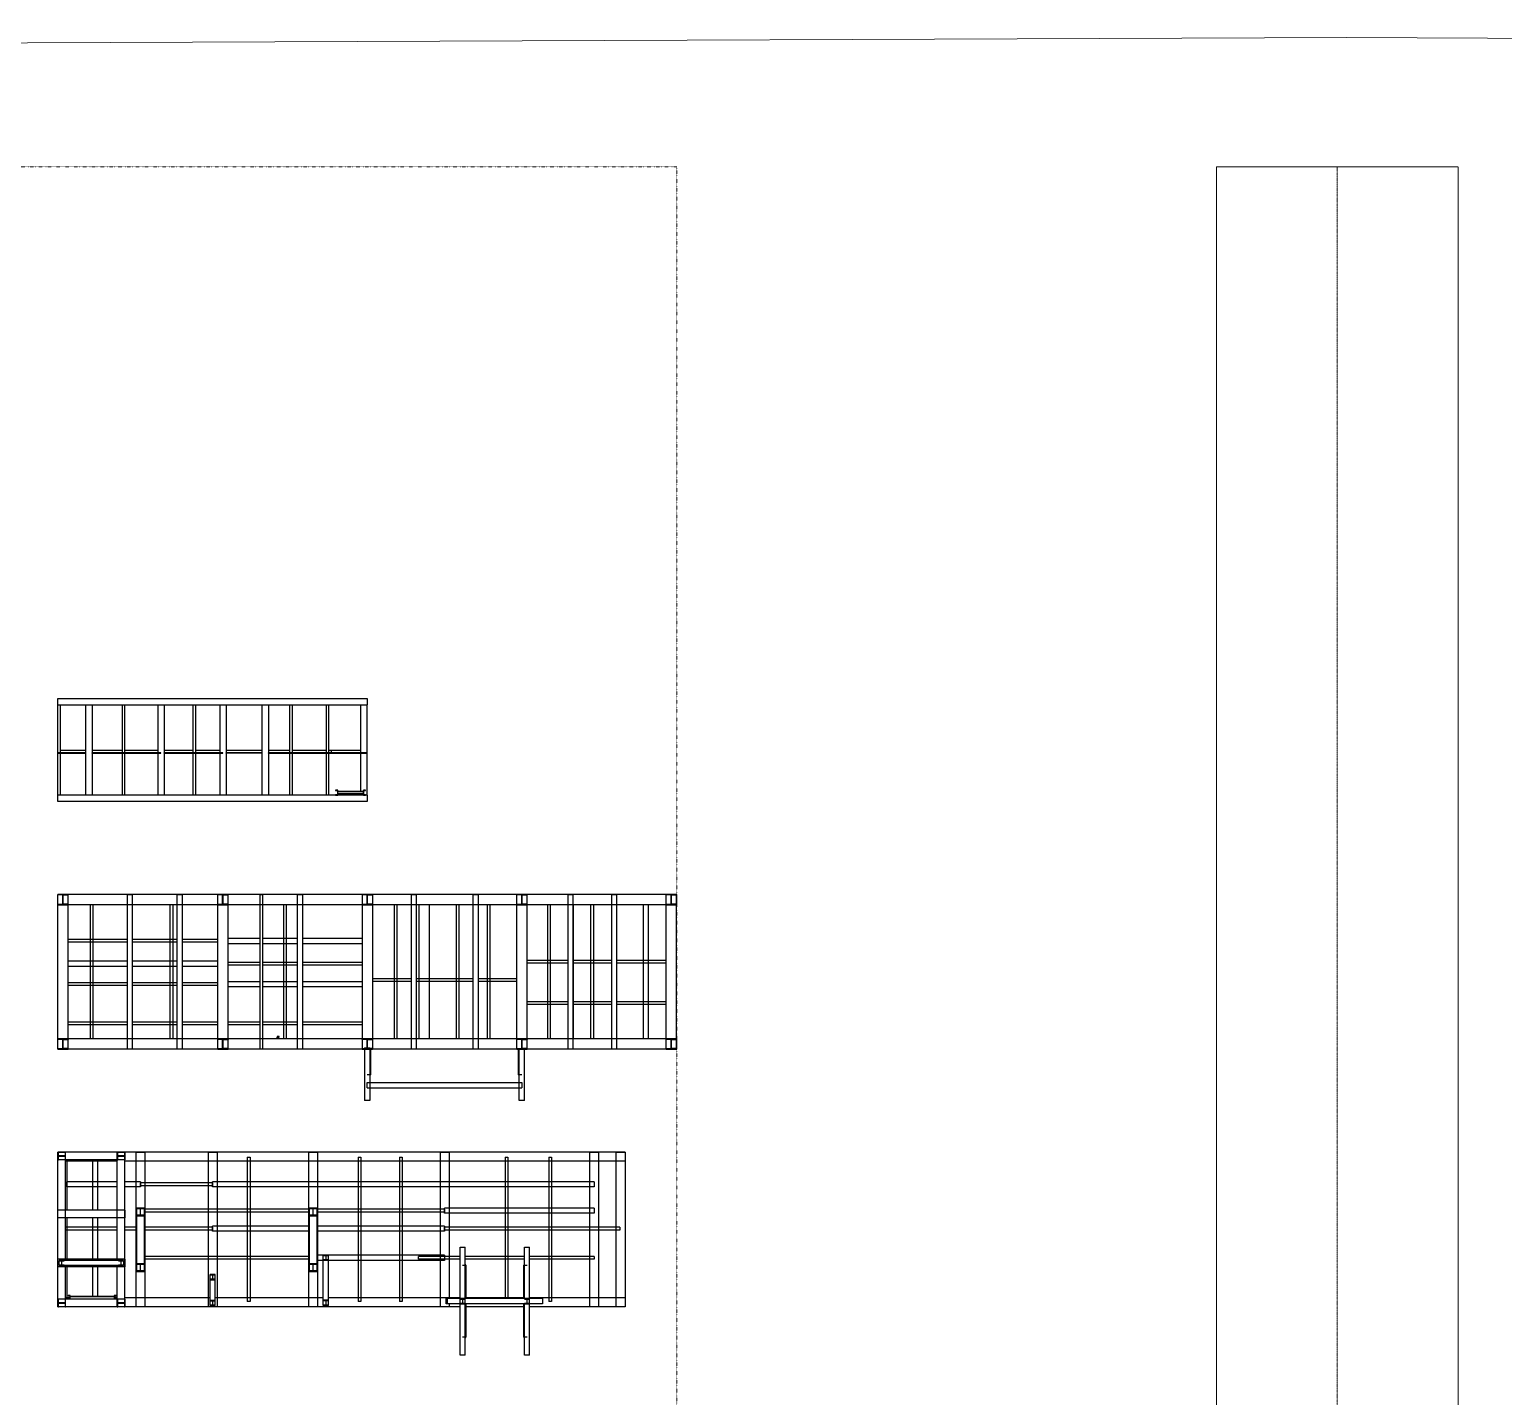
# Model space of a CAD drawing. Header units: inches. Extents: x 19 to 664121, y 34 to 210034.
# Drawn here: x 148424 to 175868, y 147694 to 173148 of the extents above; entities that cross this region are included whole.
import ezdxf

# ---------------------------------------------------------------- set-up
doc = ezdxf.new("R2010")
doc.units = ezdxf.units.IN
doc.header["$MEASUREMENT"] = 0
doc.linetypes.add('DASHDOT2', pattern=[0.5, 0.25, -0.125, 0, -0.125])
doc.linetypes.add('DIVIDE2', pattern=[0.625, 0.25, -0.125, 0, -0.125, 0, -0.125])
doc.layers.add('CABLEROUTEALL-EMBED 1_DWG$0$DwgTemplate', color=7, linetype='Continuous')
doc.layers.add('Layout', color=6, linetype='Continuous', lineweight=20)

msp = doc.modelspace()

# ---------------------------------------------------------------- linework, layer by layer
at = {"layer": 'CABLEROUTEALL-EMBED 1_DWG$0$DwgTemplate', "color": 252, "linetype": 'Continuous'}
for p, q in [((148952.46, 160691.47), (154711.81, 160691.47)), ((148952.46, 160572.44), (148952.46, 160691.47)), ((148952.46, 160572.44), (148998.53, 160572.44)), ((148952.46, 158890.71), (148952.46, 160572.44)), ((148952.46, 160572.44), (154711.81, 160572.44)), ((148998.53, 158890.71), (148998.53, 160572.44)), ((149468.88, 160572.44), (149468.88, 158890.71)), ((149468.88, 160572.44), (149587.91, 160572.44)), ((149587.91, 160572.44), (149587.91, 158890.71)), ((150154.24, 160572.44), (150200.32, 160572.44)), ((150154.24, 158890.71), (150154.24, 160572.44)), ((150200.32, 158890.71), (150200.32, 160572.44)), ((150812.73, 160572.44), (150931.76, 160572.44)), ((150812.73, 160572.44), (150812.73, 158890.71)), ((150931.76, 160572.44), (150931.76, 158890.71)), ((151467.38, 160572.44), (151513.45, 160572.44)), ((151467.38, 160572.44), (151467.38, 158890.71)), ((151513.45, 160572.44), (151513.45, 158890.71)), ((151964.6, 160572.44), (151964.6, 158890.71)), ((151964.6, 160572.44), (152083.63, 160572.44)), ((152083.63, 160572.44), (152083.63, 158890.71)), ((152751.71, 160572.44), (152870.74, 160572.44)), ((152751.71, 160572.44), (152751.71, 158890.71)), ((152870.74, 160572.44), (152870.74, 158890.71)), ((153273.89, 160572.44), (153319.97, 160572.44)), ((153273.89, 158890.71), (153273.89, 160572.44)), ((153319.97, 158890.71), (153319.97, 160572.44)), ((153945.82, 160572.44), (153945.82, 158890.71)), ((153945.82, 160572.44), (153991.89, 160572.44)), ((153991.89, 160572.44), (153991.89, 158890.71)), ((154592.78, 160572.44), (154711.81, 160572.44)), ((154592.78, 158967.17), (154592.78, 160572.44)), ((154711.81, 160691.47), (154711.81, 160572.44)), ((154711.81, 158890.71), (154711.81, 160572.44)), ((148998.53, 159731.58), (149468.88, 159731.58)), ((149587.91, 159731.58), (150154.24, 159731.58)), ((150200.32, 159731.58), (150812.73, 159731.58)), ((150931.76, 159731.58), (151467.38, 159731.58)), ((151513.45, 159731.58), (151964.6, 159731.58)), ((152083.63, 159731.58), (152751.71, 159731.58)), ((152870.74, 159731.58), (153273.89, 159731.58)), ((153319.97, 159731.58), (153945.82, 159731.58)), ((153991.89, 159731.58), (154592.78, 159731.58)), ((153991.89, 159731.58), (154048.73, 159731.58)), ((154048.73, 159676.86), (154048.73, 159731.58)), ((149468.88, 159676.86), (148952.46, 159676.86)), ((148952.46, 159676.86), (148952.46, 159671.1)), ((148952.46, 159671.1), (149468.88, 159671.1)), ((149468.88, 159676.86), (149468.88, 159671.1)), ((149587.91, 159671.1), (149587.91, 159676.86)), ((150872.24, 159676.86), (149587.91, 159676.86)), ((149587.91, 159671.1), (150872.24, 159671.1)), ((150872.24, 159671.1), (150872.24, 159676.86)), ((150931.76, 159671.1), (150931.76, 159676.86)), ((152024.11, 159676.86), (150931.76, 159676.86)), ((150931.76, 159671.1), (152024.11, 159671.1)), ((152024.11, 159671.1), (152024.11, 159676.86)), ((152083.63, 159671.1), (152083.63, 159676.86)), ((152751.71, 159676.86), (152083.63, 159676.86)), ((152751.71, 159671.1), (152083.63, 159671.1)), ((152751.71, 159676.86), (152751.71, 159671.1)), ((152870.74, 159671.1), (152870.74, 159676.86)), ((154711.81, 159676.86), (152870.74, 159676.86)), ((152870.74, 159671.1), (154711.81, 159671.1)), ((154048.73, 159676.86), (153991.89, 159676.86)), ((153991.89, 159671.1), (153991.89, 159676.86)), ((153991.89, 159671.1), (154048.73, 159671.1)), ((154048.73, 159671.1), (154048.73, 159676.86)), ((154711.81, 159671.1), (154711.81, 159676.86)), ((154161.75, 158987.14), (154123.22, 158987.14)), ((154123.22, 158987.14), (154123.22, 158979.92)), ((154123.22, 158979.92), (154158.7, 158979.92)), ((154158.7, 158979.92), (154158.7, 158896.83)), ((154161.75, 158889.61), (154161.75, 158987.14)), ((154161.75, 158967.17), (154641.69, 158967.17)), ((154161.75, 158956.93), (154641.69, 158956.93)), ((154641.69, 158918.41), (154161.75, 158918.41)), ((154592.78, 158890.71), (154592.78, 158918.41)), ((154641.69, 158987.14), (154641.69, 158889.61)), ((154680.21, 158987.14), (154641.69, 158987.14)), ((154644.74, 158979.92), (154680.21, 158979.92)), ((154644.74, 158896.83), (154644.74, 158979.92)), ((154680.21, 158979.92), (154680.21, 158987.14)), ((154123.22, 158890.71), (148952.46, 158890.71)), ((148952.46, 158771.69), (148952.46, 158890.71)), ((148998.53, 158890.71), (148952.46, 158890.71)), ((154711.81, 158771.69), (148952.46, 158771.69)), ((149587.91, 158890.71), (149468.88, 158890.71)), ((150200.32, 158890.71), (150154.24, 158890.71)), ((150931.76, 158890.71), (150812.73, 158890.71)), ((151513.45, 158890.71), (151467.38, 158890.71)), ((152083.63, 158890.71), (151964.6, 158890.71)), ((152870.74, 158890.71), (152751.71, 158890.71)), ((153319.97, 158890.71), (153273.89, 158890.71)), ((153991.89, 158890.71), (153945.82, 158890.71)), ((154123.22, 158896.83), (154123.22, 158889.61)), ((154158.7, 158896.83), (154123.22, 158896.83)), ((154123.22, 158889.61), (154161.75, 158889.61)), ((154641.69, 158890.71), (154161.75, 158890.71)), ((154641.69, 158890.71), (154592.78, 158890.71)), ((154641.69, 158889.61), (154680.21, 158889.61)), ((154680.21, 158896.83), (154644.74, 158896.83)), ((154680.21, 158889.61), (154680.21, 158896.83)), ((154711.81, 158890.71), (154680.21, 158890.71)), ((154711.81, 158890.71), (154680.21, 158890.71)), ((154711.81, 158890.71), (154711.81, 158771.69)), ((148952.46, 157032.36), (148952.46, 157043.88)), ((148952.46, 157043.88), (149144.44, 157043.88)), ((148952.46, 156851.9), (148952.46, 157043.88)), ((160471.16, 157043.88), (148952.46, 157043.88)), ((148952.46, 154164.2), (148952.46, 157043.88)), ((148952.46, 157043.88), (149144.44, 157043.88)), ((149044.61, 157032.36), (148952.46, 157032.36)), ((149044.61, 156863.42), (149044.61, 157032.36)), ((149052.29, 157032.36), (149144.44, 157032.36)), ((149052.29, 156863.42), (149052.29, 157032.36)), ((149144.44, 157043.88), (149144.44, 157032.36)), ((149144.44, 154164.2), (149144.44, 157043.88)), ((150248.31, 154164.2), (150248.31, 157043.88)), ((150248.31, 157043.88), (150344.3, 157043.88)), ((150344.3, 154164.2), (150344.3, 157043.88)), ((151169.81, 157043.88), (151265.8, 157043.88)), ((151169.81, 157043.88), (151169.81, 154164.2)), ((151265.8, 157043.88), (151265.8, 154164.2)), ((151928.12, 157043.88), (152120.1, 157043.88)), ((151928.12, 154164.2), (151928.12, 157043.88)), ((151928.12, 157043.88), (152120.1, 157043.88)), ((151928.12, 157032.36), (151928.12, 157043.88)), ((152020.27, 157032.36), (151928.12, 157032.36)), ((152020.27, 156863.42), (152020.27, 157032.36)), ((152027.95, 156863.42), (152027.95, 157032.36)), ((152027.95, 157032.36), (152120.1, 157032.36)), ((152120.1, 154164.2), (152120.1, 157043.88)), ((152120.1, 157043.88), (152120.1, 157032.36)), ((152718.59, 154164.2), (152718.59, 157043.88)), ((152718.59, 157043.88), (152769.47, 157043.88)), ((152769.47, 154164.2), (152769.47, 157043.88)), ((153415.96, 154164.2), (153415.96, 157043.88)), ((153415.96, 157043.88), (153511.95, 157043.88)), ((153511.95, 154164.2), (153511.95, 157043.88)), ((154615.82, 157043.88), (154615.82, 154164.2)), ((154615.82, 157043.88), (154807.8, 157043.88)), ((154615.82, 157043.88), (154807.8, 157043.88)), ((154615.82, 157032.36), (154615.82, 157043.88)), ((154707.97, 157032.36), (154615.82, 157032.36)), ((154707.97, 156863.42), (154707.97, 157032.36)), ((154715.65, 157032.36), (154807.8, 157032.36)), ((154715.65, 156863.42), (154715.65, 157032.36)), ((154807.8, 157043.88), (154807.8, 154164.2)), ((154807.8, 157043.88), (154807.8, 157032.36)), ((155527.72, 157043.88), (155623.71, 157043.88)), ((155527.72, 157043.88), (155527.72, 154164.2)), ((155623.71, 157043.88), (155623.71, 154164.2)), ((156679.59, 157043.88), (156775.58, 157043.88)), ((156679.59, 157043.88), (156679.59, 154164.2)), ((156775.58, 157043.88), (156775.58, 154164.2)), ((157495.5, 157032.36), (157495.5, 157043.88)), ((157495.5, 157043.88), (157687.48, 157043.88)), ((157495.5, 154164.2), (157495.5, 157043.88)), ((157495.5, 157043.88), (157687.48, 157043.88)), ((157587.65, 157032.36), (157495.5, 157032.36)), ((157587.65, 156863.42), (157587.65, 157032.36)), ((157595.33, 157032.36), (157687.48, 157032.36)), ((157595.33, 156863.42), (157595.33, 157032.36)), ((157687.48, 157043.88), (157687.48, 157032.36)), ((157687.48, 154164.2), (157687.48, 157043.88)), ((158445.79, 157043.88), (158445.79, 154164.2)), ((158445.79, 157043.88), (158541.78, 157043.88)), ((158541.78, 157043.88), (158541.78, 154164.2)), ((159256.9, 157043.88), (159256.9, 154164.2)), ((159256.9, 157043.88), (159352.89, 157043.88)), ((159352.89, 157043.88), (159352.89, 154164.2)), ((160279.18, 154164.2), (160279.18, 157043.88)), ((160279.18, 157043.88), (160471.16, 157043.88)), ((160279.18, 157032.36), (160279.18, 157043.88)), ((160279.18, 157043.88), (160471.16, 157043.88)), ((160371.33, 157032.36), (160279.18, 157032.36)), ((160371.33, 156863.42), (160371.33, 157032.36)), ((160379.01, 157032.36), (160471.16, 157032.36)), ((160379.01, 156863.42), (160379.01, 157032.36)), ((160471.16, 154164.2), (160471.16, 157043.88)), ((160471.16, 157043.88), (160471.16, 156851.9)), ((160471.16, 157043.88), (160471.16, 157032.36)), ((148952.46, 156863.42), (149044.61, 156863.42)), ((148952.46, 156863.42), (148952.46, 156851.9)), ((148952.46, 156851.9), (149144.44, 156851.9)), ((160471.16, 156851.9), (148952.46, 156851.9)), ((149144.44, 156863.42), (149052.29, 156863.42)), ((149144.44, 156851.9), (149144.44, 156863.42)), ((149550.95, 156851.9), (149550.95, 154356.18)), ((149601.83, 156851.9), (149601.83, 154356.18)), ((151038.78, 156851.9), (151038.78, 154356.18)), ((151089.66, 156851.9), (151089.66, 154356.18)), ((151928.12, 156863.42), (152020.27, 156863.42)), ((151928.12, 156863.42), (151928.12, 156851.9)), ((151928.12, 156851.9), (152120.1, 156851.9)), ((152120.1, 156863.42), (152027.95, 156863.42)), ((152120.1, 156851.9), (152120.1, 156863.42)), ((153150.55, 156851.9), (153150.55, 154356.18)), ((153201.42, 156851.9), (153201.42, 154356.18)), ((154615.82, 156863.42), (154615.82, 156851.9)), ((154615.82, 156863.42), (154707.97, 156863.42)), ((154615.82, 156851.9), (154807.8, 156851.9)), ((154807.8, 156863.42), (154715.65, 156863.42)), ((154807.8, 156851.9), (154807.8, 156863.42)), ((155214.31, 156851.9), (155214.31, 154356.18)), ((155265.19, 156851.9), (155265.19, 154356.18)), ((155671.7, 156851.9), (155671.7, 154356.18)), ((155863.68, 156851.9), (155863.68, 154356.18)), ((156366.18, 156851.9), (156366.18, 154356.18)), ((156417.06, 156851.9), (156417.06, 154356.18)), ((156942.12, 156851.9), (156942.12, 154356.18)), ((156992.99, 156851.9), (156992.99, 154356.18)), ((157495.5, 156863.42), (157587.65, 156863.42)), ((157495.5, 156863.42), (157495.5, 156851.9)), ((157495.5, 156851.9), (157687.48, 156851.9)), ((157687.48, 156863.42), (157595.33, 156863.42)), ((157687.48, 156851.9), (157687.48, 156863.42)), ((158065.19, 156851.9), (158065.19, 154356.18)), ((158116.07, 156851.9), (158116.07, 154356.18)), ((158546.58, 156851.9), (158546.58, 154356.18)), ((158871.5, 156851.9), (158871.5, 154356.18)), ((158922.38, 156851.9), (158922.38, 154356.18)), ((159847.23, 156851.9), (159847.23, 154356.18)), ((159943.22, 156851.9), (159943.22, 154356.18)), ((160279.18, 156863.42), (160279.18, 156851.9)), ((160279.18, 156863.42), (160371.33, 156863.42)), ((160279.18, 156851.9), (160471.16, 156851.9)), ((160471.16, 156863.42), (160379.01, 156863.42)), ((160471.16, 156851.9), (160471.16, 156863.42)), ((150248.31, 156205.41), (149144.44, 156205.41)), ((151169.81, 156205.41), (150344.3, 156205.41)), ((151928.12, 156205.41), (151265.8, 156205.41)), ((152120.1, 156227.97), (152718.59, 156227.97)), ((152769.47, 156227.97), (153415.96, 156227.97)), ((153511.95, 156227.97), (154615.82, 156227.97)), ((150248.31, 156154.54), (149144.44, 156154.54)), ((151169.81, 156154.54), (150344.3, 156154.54)), ((151928.12, 156154.54), (151265.8, 156154.54)), ((152120.1, 156131.98), (152718.59, 156131.98)), ((152769.47, 156131.98), (153415.96, 156131.98)), ((153511.95, 156131.98), (154615.82, 156131.98)), ((149144.44, 155805.62), (150248.31, 155805.62)), ((149144.44, 155709.63), (150248.31, 155709.63)), ((150344.3, 155805.62), (151169.81, 155805.62)), ((150344.3, 155709.63), (151169.81, 155709.63)), ((151265.8, 155805.62), (151928.12, 155805.62)), ((151265.8, 155709.63), (151928.12, 155709.63)), ((152120.1, 155783.06), (152718.59, 155783.06)), ((152120.1, 155732.19), (152718.59, 155732.19)), ((152769.47, 155783.06), (153415.96, 155783.06)), ((152769.47, 155732.19), (153415.96, 155732.19)), ((153511.95, 155783.06), (154615.82, 155783.06)), ((153511.95, 155732.19), (154615.82, 155732.19)), ((158445.79, 155811.86), (157687.48, 155811.86)), ((158445.79, 155760.98), (157687.48, 155760.98)), ((159256.9, 155811.86), (158541.78, 155811.86)), ((159256.9, 155760.98), (158541.78, 155760.98)), ((160279.18, 155811.86), (159352.89, 155811.86)), ((160279.18, 155760.98), (159352.89, 155760.98)), ((150248.31, 155399.11), (149144.44, 155399.11)), ((150248.31, 155348.23), (149144.44, 155348.23)), ((151169.81, 155399.11), (150344.3, 155399.11)), ((151169.81, 155348.23), (150344.3, 155348.23)), ((151928.12, 155399.11), (151265.8, 155399.11)), ((151928.12, 155348.23), (151265.8, 155348.23)), ((152120.1, 155421.66), (152718.59, 155421.66)), ((152769.47, 155421.66), (153415.96, 155421.66)), ((153511.95, 155421.66), (154615.82, 155421.66)), ((155527.72, 155471.1), (154807.8, 155471.1)), ((155527.72, 155420.22), (154807.8, 155420.22)), ((156679.59, 155471.1), (155623.71, 155471.1)), ((156679.59, 155420.22), (155623.71, 155420.22)), ((157495.5, 155471.1), (156775.58, 155471.1)), ((157495.5, 155420.22), (156775.58, 155420.22)), ((152120.1, 155325.67), (152718.59, 155325.67)), ((152769.47, 155325.67), (153415.96, 155325.67)), ((153511.95, 155325.67), (154615.82, 155325.67)), ((158445.79, 155043.95), (157687.48, 155043.95)), ((158445.79, 154993.07), (157687.48, 154993.07)), ((159256.9, 155043.95), (158541.78, 155043.95)), ((159256.9, 154993.07), (158541.78, 154993.07)), ((160279.18, 155043.95), (159352.89, 155043.95)), ((160279.18, 154993.07), (159352.89, 154993.07)), ((149144.44, 154669.59), (150248.31, 154669.59)), ((149144.44, 154618.71), (150248.31, 154618.71)), ((150344.3, 154669.59), (151169.81, 154669.59)), ((150344.3, 154618.71), (151169.81, 154618.71)), ((151265.8, 154669.59), (151928.12, 154669.59)), ((151265.8, 154618.71), (151928.12, 154618.71)), ((152120.1, 154669.59), (152718.59, 154669.59)), ((152120.1, 154618.71), (152718.59, 154618.71)), ((152769.47, 154669.59), (153415.96, 154669.59)), ((152769.47, 154618.71), (153415.96, 154618.71)), ((153511.95, 154669.59), (154615.82, 154669.59)), ((153511.95, 154618.71), (154615.82, 154618.71)), ((160471.16, 154356.18), (148952.46, 154356.18)), ((148952.46, 154164.2), (148952.46, 154356.18)), ((148952.46, 154356.18), (149144.44, 154356.18)), ((148952.46, 154344.66), (148952.46, 154356.18)), ((149044.61, 154344.66), (148952.46, 154344.66)), ((149044.61, 154175.72), (149044.61, 154344.66)), ((149052.29, 154344.66), (149144.44, 154344.66)), ((149052.29, 154175.72), (149052.29, 154344.66)), ((149144.44, 154356.18), (149144.44, 154344.66)), ((151928.12, 154356.18), (152120.1, 154356.18)), ((151928.12, 154344.66), (151928.12, 154356.18)), ((152020.27, 154344.66), (151928.12, 154344.66)), ((152020.27, 154175.72), (152020.27, 154344.66)), ((152027.95, 154175.72), (152027.95, 154344.66)), ((152027.95, 154344.66), (152120.1, 154344.66)), ((152120.1, 154356.18), (152120.1, 154344.66)), ((152718.59, 154356.62), (152127.22, 154356.62)), ((152127.22, 154356.18), (152127.22, 154356.62)), ((153034.25, 154356.62), (152769.47, 154356.62)), ((153072.77, 154395.14), (153034.25, 154395.14)), ((153034.25, 154395.14), (153034.25, 154356.18)), ((153037.29, 154387.92), (153072.77, 154387.92)), ((153037.29, 154356.18), (153037.29, 154387.92)), ((153072.77, 154387.92), (153072.77, 154395.14)), ((154615.82, 154356.18), (154807.8, 154356.18)), ((154615.82, 154344.66), (154615.82, 154356.18)), ((154707.97, 154344.66), (154615.82, 154344.66)), ((154707.97, 154175.72), (154707.97, 154344.66)), ((154715.65, 154344.66), (154807.8, 154344.66)), ((154715.65, 154175.72), (154715.65, 154344.66)), ((154807.8, 154356.18), (154807.8, 154344.66)), ((157495.5, 154344.66), (157495.5, 154356.18)), ((157495.5, 154356.18), (157687.48, 154356.18)), ((157587.65, 154344.66), (157495.5, 154344.66)), ((157587.65, 154175.72), (157587.65, 154344.66)), ((157595.33, 154175.72), (157595.33, 154344.66)), ((157595.33, 154344.66), (157687.48, 154344.66)), ((157687.48, 154356.18), (157687.48, 154344.66)), ((160279.18, 154356.18), (160471.16, 154356.18)), ((160279.18, 154344.66), (160279.18, 154356.18)), ((160371.33, 154344.66), (160279.18, 154344.66)), ((160371.33, 154175.72), (160371.33, 154344.66)), ((160379.01, 154175.72), (160379.01, 154344.66)), ((160379.01, 154344.66), (160471.16, 154344.66)), ((160471.16, 154356.18), (160471.16, 154344.66)), ((160471.16, 154356.18), (160471.16, 154164.2)), ((148952.46, 154175.72), (148952.46, 154164.2)), ((148952.46, 154175.72), (149044.61, 154175.72)), ((160471.16, 154164.2), (148952.46, 154164.2)), ((149144.44, 154164.2), (148952.46, 154164.2)), ((148952.46, 154164.2), (149144.44, 154164.2)), ((149144.44, 154175.72), (149052.29, 154175.72)), ((149144.44, 154164.2), (149144.44, 154175.72)), ((150344.3, 154164.2), (150248.31, 154164.2)), ((151265.8, 154164.2), (151169.81, 154164.2)), ((151928.12, 154175.72), (151928.12, 154164.2)), ((151928.12, 154175.72), (152020.27, 154175.72)), ((151928.12, 154164.2), (152120.1, 154164.2)), ((152120.1, 154164.2), (151928.12, 154164.2)), ((152120.1, 154175.72), (152027.95, 154175.72)), ((152120.1, 154164.2), (152120.1, 154175.72)), ((152769.47, 154164.2), (152718.59, 154164.2)), ((153511.95, 154164.2), (153415.96, 154164.2)), ((154615.82, 154175.72), (154707.97, 154175.72)), ((154615.82, 154175.72), (154615.82, 154164.2)), ((154807.8, 154164.2), (154615.82, 154164.2)), ((154615.82, 154164.2), (154807.8, 154164.2)), ((154663.82, 154189.42), (154663.81, 153204.31)), ((154663.82, 154189.42), (154759.8, 154189.42)), ((154807.8, 154175.72), (154715.65, 154175.72)), ((154759.8, 154189.42), (154759.8, 153204.31)), ((154772.28, 154164.2), (154772.28, 153684.26)), ((154807.8, 154164.2), (154807.8, 154175.72)), ((155623.71, 154164.2), (155527.72, 154164.2)), ((156775.58, 154164.2), (156679.59, 154164.2)), ((157495.5, 154175.72), (157587.65, 154175.72)), ((157495.5, 154175.72), (157495.5, 154164.2)), ((157495.5, 154164.2), (157687.48, 154164.2)), ((157687.48, 154164.2), (157495.5, 154164.2)), ((157531.02, 153684.26), (157531.01, 154164.2)), ((157531.01, 154164.2), (157543.5, 154164.2)), ((157543.5, 154165.23), (157639.49, 154165.23)), ((157543.5, 153204.31), (157543.5, 154165.23)), ((157687.48, 154175.72), (157595.33, 154175.72)), ((157639.49, 153204.31), (157639.49, 154165.23)), ((157687.48, 154164.2), (157687.48, 154175.72)), ((158541.78, 154164.2), (158445.79, 154164.2)), ((159352.89, 154164.2), (159256.9, 154164.2)), ((160279.18, 154175.72), (160279.18, 154164.2)), ((160279.18, 154175.72), (160371.33, 154175.72)), ((160279.18, 154164.2), (160471.16, 154164.2)), ((160471.16, 154164.2), (160279.18, 154164.2)), ((160471.16, 154175.72), (160379.01, 154175.72)), ((160471.16, 154164.2), (160471.16, 154175.72)), ((154711.8, 153444.29), (154711.8, 153540.27)), ((154711.8, 153540.27), (157591.49, 153540.27)), ((154711.8, 153444.29), (157591.49, 153444.29)), ((154772.28, 153684.26), (154711.81, 153684.26)), ((154759.8, 153680.45), (154772.28, 153680.45)), ((154772.28, 153680.45), (154772.28, 153684.26)), ((157531.02, 153684.26), (157531.02, 153680.45)), ((157591.49, 153684.26), (157531.02, 153684.26)), ((157531.02, 153680.45), (157543.5, 153680.45)), ((157591.49, 153540.27), (157591.49, 153444.29)), ((154759.8, 153204.31), (154663.81, 153204.31)), ((157639.49, 153204.31), (157543.5, 153204.31)), ((148952.46, 152244.42), (149096.44, 152244.42)), ((148952.46, 149364.75), (148952.46, 152244.42)), ((148962.06, 152244.42), (148952.46, 152244.42)), ((148952.46, 152244.42), (148952.46, 152100.44)), ((148952.46, 152100.44), (148952.46, 152244.42)), ((150200.32, 152244.42), (148952.46, 152244.42)), ((148952.46, 152100.44), (148962.06, 152100.44)), ((150200.32, 152100.44), (148952.46, 152100.44)), ((148962.06, 152175.79), (148962.06, 152244.42)), ((149086.84, 152175.79), (148962.06, 152175.79)), ((148962.06, 152169.07), (149086.84, 152169.07)), ((148962.06, 152100.44), (148962.06, 152169.07)), ((149096.44, 152244.42), (149086.84, 152244.42)), ((149086.84, 152244.42), (149086.84, 152175.79)), ((149086.84, 152169.07), (149086.84, 152100.44)), ((149086.84, 152100.44), (149096.44, 152100.44)), ((149096.44, 150227.88), (149096.44, 152244.42)), ((149096.44, 152100.44), (149096.44, 152244.42)), ((150056.33, 152076.44), (149096.44, 152076.44)), ((149120.44, 152100.44), (149120.44, 151164.54)), ((149595.59, 152100.44), (149595.59, 151164.54)), ((149691.58, 152100.44), (149691.58, 151164.54)), ((150065.93, 152244.42), (150056.33, 152244.42)), ((150056.33, 152244.42), (150056.33, 152100.44)), ((150056.33, 152244.42), (150200.32, 152244.42)), ((150056.33, 150227.88), (150056.33, 152244.42)), ((150056.33, 152100.44), (150065.93, 152100.44)), ((150065.93, 152175.79), (150065.93, 152244.42)), ((150190.72, 152175.79), (150065.93, 152175.79)), ((150065.93, 152100.44), (150065.93, 152169.07)), ((150065.93, 152169.07), (150190.72, 152169.07)), ((150190.72, 152244.42), (150190.72, 152175.79)), ((150200.32, 152244.42), (150190.72, 152244.42)), ((150190.72, 152169.07), (150190.72, 152100.44)), ((150190.72, 152100.44), (150200.32, 152100.44)), ((150200.32, 152100.44), (150200.32, 152244.42)), ((159511.27, 152244.42), (150200.32, 152244.42)), ((150200.32, 152244.42), (150200.32, 152100.44)), ((150200.32, 149364.75), (150200.32, 152244.42)), ((159511.27, 152076.44), (150200.32, 152076.44)), ((150404.3, 152244.42), (150404.3, 149364.75)), ((150404.3, 152244.42), (150572.28, 152244.42)), ((150572.28, 152244.42), (150572.28, 149364.75)), ((151748.14, 152244.42), (151748.14, 149364.75)), ((151748.14, 152244.42), (151916.13, 152244.42)), ((151916.13, 152244.42), (151916.13, 149364.75)), ((152478.62, 152148.43), (152529.5, 152148.43)), ((152478.62, 152148.43), (152478.62, 149460.73)), ((152529.5, 152148.43), (152529.5, 149460.73)), ((153619.93, 152244.42), (153619.93, 149364.75)), ((153619.93, 152244.42), (153787.91, 152244.42)), ((153787.91, 152244.42), (153787.91, 149364.75)), ((154542.39, 152148.43), (154593.26, 152148.43)), ((154542.39, 152148.43), (154542.39, 149460.73)), ((154593.26, 152148.43), (154593.26, 149460.73)), ((155310.3, 152148.43), (155310.3, 149460.73)), ((155310.3, 152148.43), (155361.18, 152148.43)), ((155361.18, 152148.43), (155361.18, 149460.73)), ((156067.66, 152244.42), (156067.66, 149364.75)), ((156067.66, 152244.42), (156235.64, 152244.42)), ((156235.64, 152244.42), (156235.64, 149517.16)), ((157278.08, 152148.43), (157328.96, 152148.43)), ((157278.08, 152148.43), (157278.08, 149517.16)), ((157328.96, 152148.43), (157328.96, 149517.16)), ((158093.99, 152148.43), (158144.86, 152148.43)), ((158093.99, 152148.43), (158093.99, 149460.73)), ((158144.86, 152148.43), (158144.86, 149460.73)), ((158851.34, 152244.42), (158851.34, 149364.75)), ((158851.34, 152244.42), (159019.32, 152244.42)), ((159019.32, 152244.42), (159019.32, 149364.75)), ((159343.29, 152244.42), (159343.29, 149364.75)), ((159343.29, 152244.42), (159511.27, 152244.42)), ((159511.27, 152244.42), (159511.27, 152076.44)), ((159511.27, 152244.42), (159511.27, 149364.75)), ((150056.33, 151692.48), (149120.44, 151692.48)), ((149120.44, 151596.49), (149120.44, 151692.48)), ((150056.33, 151596.49), (149120.44, 151596.49)), ((150488.29, 151692.48), (150200.32, 151692.48)), ((150488.29, 151596.49), (150200.32, 151596.49)), ((150488.29, 151692.48), (150488.29, 151596.49)), ((150488.29, 151619.05), (150488.29, 151669.93)), ((151832.13, 151669.93), (150488.29, 151669.93)), ((151832.13, 151619.05), (150488.29, 151619.05)), ((158935.33, 151692.48), (151832.13, 151692.48)), ((151832.13, 151596.49), (151832.13, 151692.48)), ((151832.13, 151669.93), (151832.13, 151619.05)), ((158935.33, 151596.49), (151832.13, 151596.49)), ((158935.33, 151692.48), (158935.33, 151596.49)), ((148952.46, 151020.56), (148952.46, 151164.54)), ((150200.32, 151164.54), (148952.46, 151164.54)), ((150200.32, 151020.56), (148952.46, 151020.56)), ((149120.44, 151020.56), (149120.44, 150252.65)), ((149595.59, 151020.56), (149595.59, 150252.65)), ((149691.58, 151020.56), (149691.58, 150252.65)), ((150200.32, 151164.54), (150200.32, 151020.56)), ((150560.28, 151202.94), (150416.29, 151202.94)), ((150416.29, 151202.94), (150416.29, 151193.34)), ((150416.29, 151202.94), (150416.29, 150022.27)), ((150416.29, 151202.94), (150560.28, 151202.94)), ((150416.29, 151193.34), (150484.93, 151193.34)), ((150416.29, 151068.55), (150416.29, 151058.95)), ((150484.93, 151068.55), (150416.29, 151068.55)), ((150416.29, 151058.95), (150560.28, 151058.95)), ((150484.93, 151193.34), (150484.93, 151068.55)), ((150491.65, 151068.55), (150491.65, 151193.34)), ((150491.65, 151193.34), (150560.28, 151193.34)), ((150560.28, 151068.55), (150491.65, 151068.55)), ((150560.28, 151193.34), (150560.28, 151202.94)), ((150560.28, 151202.94), (150560.28, 150022.27)), ((153631.93, 151180.38), (150560.28, 151180.38)), ((153631.93, 151129.51), (150560.28, 151129.51)), ((150560.28, 151058.95), (150560.28, 151068.55)), ((153775.92, 151202.94), (153631.93, 151202.94)), ((153631.93, 151202.94), (153631.93, 151193.34)), ((153631.93, 151202.94), (153775.92, 151202.94)), ((153631.93, 151202.94), (153631.93, 150022.27)), ((153631.93, 151193.34), (153700.56, 151193.34)), ((153700.56, 151068.55), (153631.93, 151068.55)), ((153631.93, 151068.55), (153631.93, 151058.95)), ((153631.93, 151058.95), (153775.92, 151058.95)), ((153700.56, 151193.34), (153700.56, 151068.55)), ((153707.28, 151193.34), (153775.92, 151193.34)), ((153707.28, 151068.55), (153707.28, 151193.34)), ((153775.92, 151068.55), (153707.28, 151068.55)), ((153775.92, 151193.34), (153775.92, 151202.94)), ((153775.92, 151202.94), (153775.92, 150022.27)), ((156151.65, 151180.38), (153775.92, 151180.38)), ((156151.65, 151129.51), (153775.92, 151129.51)), ((153775.92, 151058.95), (153775.92, 151068.55)), ((158935.33, 151202.94), (156151.65, 151202.94)), ((156151.65, 151106.95), (156151.65, 151202.94)), ((156151.65, 151180.38), (156151.65, 151129.51)), ((158935.33, 151106.95), (156151.65, 151106.95)), ((158935.33, 151202.94), (158935.33, 151106.95)), ((150056.33, 150844.42), (149096.44, 150844.42)), ((150056.33, 150793.54), (149096.44, 150793.54)), ((150416.29, 150844.42), (150200.32, 150844.42)), ((150416.29, 150793.54), (150200.32, 150793.54)), ((151832.13, 150844.42), (150560.28, 150844.42)), ((151832.13, 150793.54), (150560.28, 150793.54)), ((153631.93, 150866.98), (151832.13, 150866.98)), ((151832.13, 150770.99), (151832.13, 150866.98)), ((151832.13, 150844.42), (151832.13, 150793.54)), ((153631.93, 150770.99), (151832.13, 150770.99)), ((156151.65, 150866.98), (153775.92, 150866.98)), ((156151.65, 150770.99), (153775.92, 150770.99)), ((156151.65, 150866.98), (156151.65, 150770.99)), ((156151.65, 150793.54), (156151.65, 150844.42)), ((159415.28, 150844.42), (156151.65, 150844.42)), ((159415.28, 150793.54), (156151.65, 150793.54)), ((159415.28, 150844.42), (159415.28, 150793.54)), ((156439.62, 148461.28), (156439.62, 150477.06)), ((156439.62, 150477.06), (156535.6, 150477.06)), ((156535.6, 148461.28), (156535.6, 150477.06)), ((157639.48, 150477.06), (157735.47, 150477.06)), ((157639.48, 149517.16), (157639.48, 150477.06)), ((157735.47, 148461.28), (157735.47, 150477.06)), ((148952.46, 150108.66), (148952.46, 150252.65)), ((150200.32, 150252.65), (148952.46, 150252.65)), ((149072.45, 150228.65), (148976.46, 150228.65)), ((148976.46, 150228.65), (148976.46, 150220.97)), ((150176.32, 150227.88), (148976.46, 150227.88)), ((148976.46, 150131.89), (148976.46, 150227.88)), ((148976.46, 150220.97), (149021.57, 150220.97)), ((148976.46, 150140.34), (148976.46, 150132.66)), ((149021.57, 150140.34), (148976.46, 150140.34)), ((148976.46, 150132.66), (149072.45, 150132.66)), ((150176.32, 150131.89), (148976.46, 150131.89)), ((149021.57, 150220.97), (149021.57, 150140.34)), ((149027.33, 150140.34), (149027.33, 150220.97)), ((149027.33, 150220.97), (149072.45, 150220.97)), ((149072.45, 150140.34), (149027.33, 150140.34)), ((149072.45, 150220.97), (149072.45, 150228.65)), ((149072.45, 150132.66), (149072.45, 150140.34)), ((149096.44, 149364.75), (149096.44, 150131.89)), ((150056.33, 149364.75), (150056.33, 150131.89)), ((150080.33, 150228.65), (150080.33, 150220.97)), ((150176.32, 150228.65), (150080.33, 150228.65)), ((150080.33, 150220.97), (150125.45, 150220.97)), ((150080.33, 150140.34), (150080.33, 150132.66)), ((150125.45, 150140.34), (150080.33, 150140.34)), ((150080.33, 150132.66), (150176.32, 150132.66)), ((150125.45, 150220.97), (150125.45, 150140.34)), ((150131.21, 150140.34), (150131.21, 150220.97)), ((150131.21, 150220.97), (150176.32, 150220.97)), ((150176.32, 150140.34), (150131.21, 150140.34)), ((150176.32, 150220.97), (150176.32, 150228.65)), ((150176.32, 150227.88), (150176.32, 150131.89)), ((150176.32, 150132.66), (150176.32, 150140.34)), ((150200.32, 150252.65), (150200.32, 150108.66)), ((150416.29, 150166.25), (150416.29, 150156.66)), ((150560.28, 150166.25), (150416.29, 150166.25)), ((150416.29, 150156.66), (150484.93, 150156.66)), ((150484.93, 150156.66), (150484.93, 150031.87)), ((150491.65, 150031.87), (150491.65, 150156.66)), ((150491.65, 150156.66), (150560.28, 150156.66)), ((153631.93, 150302.08), (150560.28, 150302.08)), ((153631.93, 150251.21), (150560.28, 150251.21)), ((150560.28, 150156.66), (150560.28, 150166.25)), ((153631.93, 150166.25), (153631.93, 150156.66)), ((153775.92, 150166.25), (153631.93, 150166.25)), ((153631.93, 150156.66), (153700.56, 150156.66)), ((153700.56, 150156.66), (153700.56, 150031.87)), ((153707.28, 150156.66), (153775.92, 150156.66)), ((153707.28, 150031.87), (153707.28, 150156.66)), ((153894.4, 150324.64), (153775.92, 150324.64)), ((153894.4, 150228.65), (153775.92, 150228.65)), ((153775.92, 150156.66), (153775.92, 150166.25)), ((153894.4, 150326.14), (153993.39, 150326.14)), ((153894.4, 149386.02), (153894.4, 150326.14)), ((153990.39, 150326.14), (153894.4, 150326.14)), ((153894.4, 150326.14), (153894.4, 150318.46)), ((153894.4, 150318.46), (153939.52, 150318.46)), ((153894.4, 150237.83), (153894.4, 150230.15)), ((153939.52, 150237.83), (153894.4, 150237.83)), ((153894.4, 150230.15), (153990.39, 150230.15)), ((153939.52, 150318.46), (153939.52, 150237.83)), ((153945.28, 150237.83), (153945.28, 150318.46)), ((153945.28, 150318.46), (153990.39, 150318.46)), ((153990.39, 150237.83), (153945.28, 150237.83)), ((153990.39, 150318.46), (153990.39, 150326.14)), ((153990.39, 150230.15), (153990.39, 150237.83)), ((153993.39, 149386.02), (153993.39, 150326.14)), ((156151.65, 150324.64), (153993.39, 150324.64)), ((156151.65, 150228.65), (153993.39, 150228.65)), ((156439.62, 150302.08), (155668.44, 150302.08)), ((155668.44, 150251.21), (155668.44, 150302.08)), ((156439.62, 150251.21), (155668.44, 150251.21)), ((156151.65, 150324.64), (156151.65, 150228.65)), ((156487.61, 150141.09), (156548.08, 150141.09)), ((157639.48, 150302.08), (156535.6, 150302.08)), ((157639.48, 150251.21), (156535.6, 150251.21)), ((156548.08, 150144.43), (156535.6, 150144.43)), ((156548.08, 150141.09), (156548.08, 150144.43)), ((156548.08, 150141.09), (156548.08, 149517.16)), ((157639.48, 150144.5), (157627, 150144.5)), ((157627, 150144.5), (157627, 150141.09)), ((157627, 149517.16), (157627, 150141.09)), ((157627, 150141.09), (157687.48, 150141.09)), ((158935.33, 150302.08), (157735.47, 150302.08)), ((158935.33, 150251.21), (157735.47, 150251.21)), ((158935.33, 150302.08), (158935.33, 150251.21)), ((150200.32, 150108.66), (148952.46, 150108.66)), ((149120.44, 150108.66), (149120.44, 149508.73)), ((149595.59, 150108.66), (149595.59, 149557.49)), ((149691.58, 150108.66), (149691.58, 149557.49)), ((150484.93, 150031.87), (150416.29, 150031.87)), ((150416.29, 150031.87), (150416.29, 150022.27)), ((150416.29, 150022.27), (150560.28, 150022.27)), ((150560.28, 150022.27), (150416.29, 150022.27)), ((150560.28, 150031.87), (150491.65, 150031.87)), ((150560.28, 150022.27), (150560.28, 150031.87)), ((151787.64, 149964.68), (151787.64, 149957)), ((151883.63, 149964.68), (151787.64, 149964.68)), ((151787.64, 149388.74), (151787.64, 149964.68)), ((151787.64, 149964.68), (151883.63, 149964.68)), ((151787.64, 149957), (151832.75, 149957)), ((151787.64, 149876.37), (151787.64, 149868.69)), ((151832.75, 149876.37), (151787.64, 149876.37)), ((151787.64, 149868.69), (151883.63, 149868.69)), ((151832.75, 149957), (151832.75, 149876.37)), ((151838.51, 149876.37), (151838.51, 149957)), ((151838.51, 149957), (151883.63, 149957)), ((151883.63, 149876.37), (151838.51, 149876.37)), ((151883.63, 149957), (151883.63, 149964.68)), ((151883.63, 149388.74), (151883.63, 149964.68)), ((151883.63, 149868.69), (151883.63, 149876.37)), ((153631.93, 150031.87), (153631.93, 150022.27)), ((153700.56, 150031.87), (153631.93, 150031.87)), ((153631.93, 150022.27), (153775.92, 150022.27)), ((153775.92, 150022.27), (153631.93, 150022.27)), ((153775.92, 150031.87), (153707.28, 150031.87)), ((153775.92, 150022.27), (153775.92, 150031.87)), ((149180.99, 149577.46), (149142.47, 149577.46)), ((149142.47, 149577.46), (149142.47, 149570.24)), ((149180.99, 149508.73), (149180.99, 149577.46)), ((150039.21, 149577.46), (150000.69, 149577.46)), ((150000.69, 149577.46), (150000.69, 149508.73)), ((150039.21, 149570.24), (150039.21, 149577.46)), ((148952.46, 149508.73), (148952.46, 149364.75)), ((148962.06, 149508.73), (148952.46, 149508.73)), ((148952.46, 149364.75), (148952.46, 149508.73)), ((150200.32, 149508.73), (148952.46, 149508.73)), ((148952.46, 149364.75), (148962.06, 149364.75)), ((149096.44, 149364.75), (148952.46, 149364.75)), ((150200.32, 149364.75), (148952.46, 149364.75)), ((148962.06, 149440.1), (148962.06, 149508.73)), ((149086.84, 149440.1), (148962.06, 149440.1)), ((148962.06, 149364.75), (148962.06, 149433.38)), ((148962.06, 149433.38), (149086.84, 149433.38)), ((149096.44, 149508.73), (149086.84, 149508.73)), ((149086.84, 149508.73), (149086.84, 149440.1)), ((149086.84, 149433.38), (149086.84, 149364.75)), ((149086.84, 149364.75), (149096.44, 149364.75)), ((149177.95, 149532.73), (149096.44, 149532.73)), ((149096.44, 149364.75), (149096.44, 149508.73)), ((149142.47, 149570.24), (149177.95, 149570.24)), ((149177.95, 149570.24), (149177.95, 149508.73)), ((150000.69, 149557.49), (149180.99, 149557.49)), ((150000.69, 149547.25), (149180.99, 149547.25)), ((150003.74, 149570.24), (150039.21, 149570.24)), ((150003.74, 149508.73), (150003.74, 149570.24)), ((150009.03, 149547.25), (150003.74, 149547.25)), ((150015.64, 149547.25), (150009.03, 149547.25)), ((150009.03, 149547.25), (150009.03, 149508.73)), ((150015.64, 149547.25), (150015.64, 149508.73)), ((150056.33, 149532.73), (150015.64, 149532.73)), ((150065.93, 149508.73), (150056.33, 149508.73)), ((150056.33, 149508.73), (150056.33, 149364.75)), ((150056.33, 149364.75), (150065.93, 149364.75)), ((150200.32, 149364.75), (150056.33, 149364.75)), ((150065.93, 149440.1), (150065.93, 149508.73)), ((150190.72, 149440.1), (150065.93, 149440.1)), ((150065.93, 149364.75), (150065.93, 149433.38)), ((150065.93, 149433.38), (150190.72, 149433.38)), ((150190.72, 149508.73), (150190.72, 149440.1)), ((150200.32, 149508.73), (150190.72, 149508.73)), ((150190.72, 149433.38), (150190.72, 149364.75)), ((150190.72, 149364.75), (150200.32, 149364.75)), ((151787.64, 149532.73), (150200.32, 149532.73)), ((150200.32, 149508.73), (150200.32, 149364.75)), ((150200.32, 149364.75), (150200.32, 149508.73)), ((156439.62, 149364.75), (150200.32, 149364.75)), ((150572.28, 149364.75), (150404.3, 149364.75)), ((151916.13, 149364.75), (151748.14, 149364.75)), ((151883.63, 149484.73), (151787.64, 149484.73)), ((151787.64, 149484.73), (151787.64, 149477.05)), ((151787.64, 149477.05), (151832.75, 149477.05)), ((151832.75, 149396.42), (151787.64, 149396.42)), ((151787.64, 149396.42), (151787.64, 149388.74)), ((151787.64, 149388.74), (151883.63, 149388.74)), ((151883.63, 149388.74), (151787.64, 149388.74)), ((151832.75, 149477.05), (151832.75, 149396.42)), ((151838.51, 149396.42), (151838.51, 149477.05)), ((151838.51, 149477.05), (151883.63, 149477.05)), ((151883.63, 149396.42), (151838.51, 149396.42)), ((153894.4, 149532.73), (151883.63, 149532.73)), ((151883.63, 149477.05), (151883.63, 149484.73)), ((151883.63, 149388.74), (151883.63, 149396.42)), ((152529.5, 149460.73), (152478.62, 149460.73)), ((153787.91, 149364.75), (153619.93, 149364.75)), ((153993.39, 149487.45), (153894.4, 149487.45)), ((153894.4, 149487.45), (153894.4, 149479.04)), ((153894.4, 149479.04), (153940.48, 149479.04)), ((153940.48, 149394.44), (153894.4, 149394.44)), ((153894.4, 149394.44), (153894.4, 149386.02)), ((153894.4, 149386.02), (153993.39, 149386.02)), ((153993.39, 149386.02), (153894.4, 149386.02)), ((153940.48, 149479.04), (153940.48, 149394.44)), ((153947.31, 149479.04), (153993.39, 149479.04)), ((153947.31, 149394.44), (153947.31, 149479.04)), ((153993.39, 149394.44), (153947.31, 149394.44)), ((156439.62, 149532.73), (153993.39, 149532.73)), ((153993.39, 149479.04), (153993.39, 149487.45)), ((153993.39, 149386.02), (153993.39, 149394.44)), ((154593.26, 149460.73), (154542.39, 149460.73)), ((155361.18, 149460.73), (155310.3, 149460.73)), ((156235.64, 149364.75), (156067.66, 149364.75)), ((156183.29, 149517.16), (156183.29, 149421.18)), ((156184.28, 149517.16), (156183.29, 149517.16)), ((156183.29, 149421.18), (156184.28, 149421.18)), ((156184.28, 149472.05), (156184.28, 149517.16)), ((156198.65, 149517.16), (156184.28, 149517.16)), ((156198.65, 149472.05), (156184.28, 149472.05)), ((156184.28, 149421.18), (156184.28, 149466.29)), ((156184.28, 149466.29), (156198.65, 149466.29)), ((156198.65, 149421.18), (156184.28, 149421.18)), ((156199.64, 149517.16), (156198.65, 149517.16)), ((156198.65, 149517.16), (156198.65, 149472.05)), ((156198.65, 149466.29), (156198.65, 149421.18)), ((156198.65, 149421.18), (156199.64, 149421.18)), ((156439.62, 149517.16), (156199.64, 149517.16)), ((156199.64, 149421.18), (156199.64, 149517.16)), ((156439.62, 149421.18), (156199.64, 149421.18)), ((156235.64, 149421.18), (156235.64, 149364.75)), ((156535.6, 149517.16), (156439.62, 149517.16)), ((156439.62, 149517.16), (156439.62, 149509.49)), ((156439.62, 149509.49), (156484.73, 149509.49)), ((156484.73, 149428.85), (156439.62, 149428.85)), ((156439.62, 149428.85), (156439.62, 149421.18)), ((156439.62, 149421.18), (156535.6, 149421.18)), ((156484.73, 149509.49), (156484.73, 149428.85)), ((156490.49, 149509.49), (156535.6, 149509.49)), ((156490.49, 149428.85), (156490.49, 149509.49)), ((156535.6, 149428.85), (156490.49, 149428.85)), ((157642.31, 149517.16), (156535.6, 149517.16)), ((156535.6, 149509.49), (156535.6, 149517.16)), ((156535.6, 149421.18), (156535.6, 149428.85)), ((157642.31, 149421.18), (156535.6, 149421.18)), ((157627, 149532.73), (156548.08, 149532.73)), ((156548.08, 149421.18), (156548.08, 148797.25)), ((157627, 149364.75), (156548.08, 149364.75)), ((157627, 148797.25), (157627, 149421.18)), ((157639.48, 148461.28), (157639.48, 149421.18)), ((157735.47, 149517.16), (157642.31, 149517.16)), ((157642.31, 149509.49), (157684.6, 149509.49)), ((157684.6, 149428.85), (157642.31, 149428.85)), ((157642.31, 149421.18), (157735.47, 149421.18)), ((157684.6, 149509.49), (157684.6, 149428.85)), ((157690.35, 149428.85), (157690.35, 149509.49)), ((157690.35, 149509.49), (157735.47, 149509.49)), ((157735.47, 149428.85), (157690.35, 149428.85)), ((159511.27, 149532.73), (157735.47, 149532.73)), ((157735.47, 149509.49), (157735.47, 149517.16)), ((157975.44, 149517.16), (157735.47, 149517.16)), ((157735.47, 149421.18), (157735.47, 149428.85)), ((157975.44, 149421.18), (157735.47, 149421.18)), ((159511.27, 149364.75), (157735.47, 149364.75)), ((157975.44, 149517.16), (157975.44, 149421.18)), ((158144.86, 149460.73), (158093.99, 149460.73)), ((159019.32, 149364.75), (158851.34, 149364.75)), ((159511.27, 149364.75), (159343.29, 149364.75)), ((159511.27, 149532.73), (159511.27, 149364.75)), ((156548.08, 148797.25), (156487.61, 148797.25)), ((156535.6, 148793.91), (156548.08, 148793.91)), ((156548.08, 148793.91), (156548.08, 148797.25)), ((157687.48, 148797.25), (157627, 148797.25)), ((157627, 148797.25), (157627, 148793.84)), ((157627, 148793.84), (157639.48, 148793.84)), ((156535.6, 148461.28), (156439.62, 148461.28)), ((157735.47, 148461.28), (157639.48, 148461.28))]:
    msp.add_line(p, q, dxfattribs=at)
at = {"layer": 'Layout', "color": 251, "linetype": 'DIVIDE2', "ltscale": 10}
msp.add_line((131673.57, 170592.19), (160473.57, 170592.19), dxfattribs=at)
at = {"layer": 'Layout', "color": 252, "linetype": 'DIVIDE2', "ltscale": 10}
msp.add_line((160473.57, 170592.19), (160473.57, 122592.19), dxfattribs=at)
msp.add_line((160473.57, 170592.19), (160473.57, 122592.19), dxfattribs=at)
at = {"layer": 'Layout', "color": 252}
for p, q in [((170523.57, 170592.19), (170523.57, 156206.26)), ((170523.57, 170592.19), (175023.57, 170592.19)), ((175023.57, 170581.67), (175023.57, 156691.65)), ((175023.57, 156691.65), (175023.57, 136450.57)), ((170523.57, 156206.26), (170523.57, 136855.06))]:
    msp.add_line(p, q, dxfattribs=at)
at = {"layer": 'Layout', "color": 252, "linetype": 'DASHDOT2', "ltscale": 5}
msp.add_line((172773.57, 170592.19), (172773.57, 106592.19), dxfattribs=at)
at = {"layer": 'Layout', "color": 9, "lineweight": 20}
msp.add_lwpolyline([(18902.1, 87590.52), (13469.12, 172839.79), (129959.8, 172826.19), (172947.73, 172997.99), (207031.66, 172834.72), (208401.58, 182773.49), (223944.16, 178509.89), (221802.38, 121405.31), (221459.64, 109073.3), (221150.31, 102955.02), (220833.97, 91086.4), (220006.61, 60023.76, 0.00004995), (220006.6, 60023.56), (219631.69, 45841.21), (205262.96, 45972.55), (116139.84, 45687.94), (85617.91, 45960.42), (51842.67, 46431.24), (11520.09, 45199.19), (20037.85, 67196.93)], format="xyb", close=True, dxfattribs=at)

doc.saveas('drawing.dxf')
